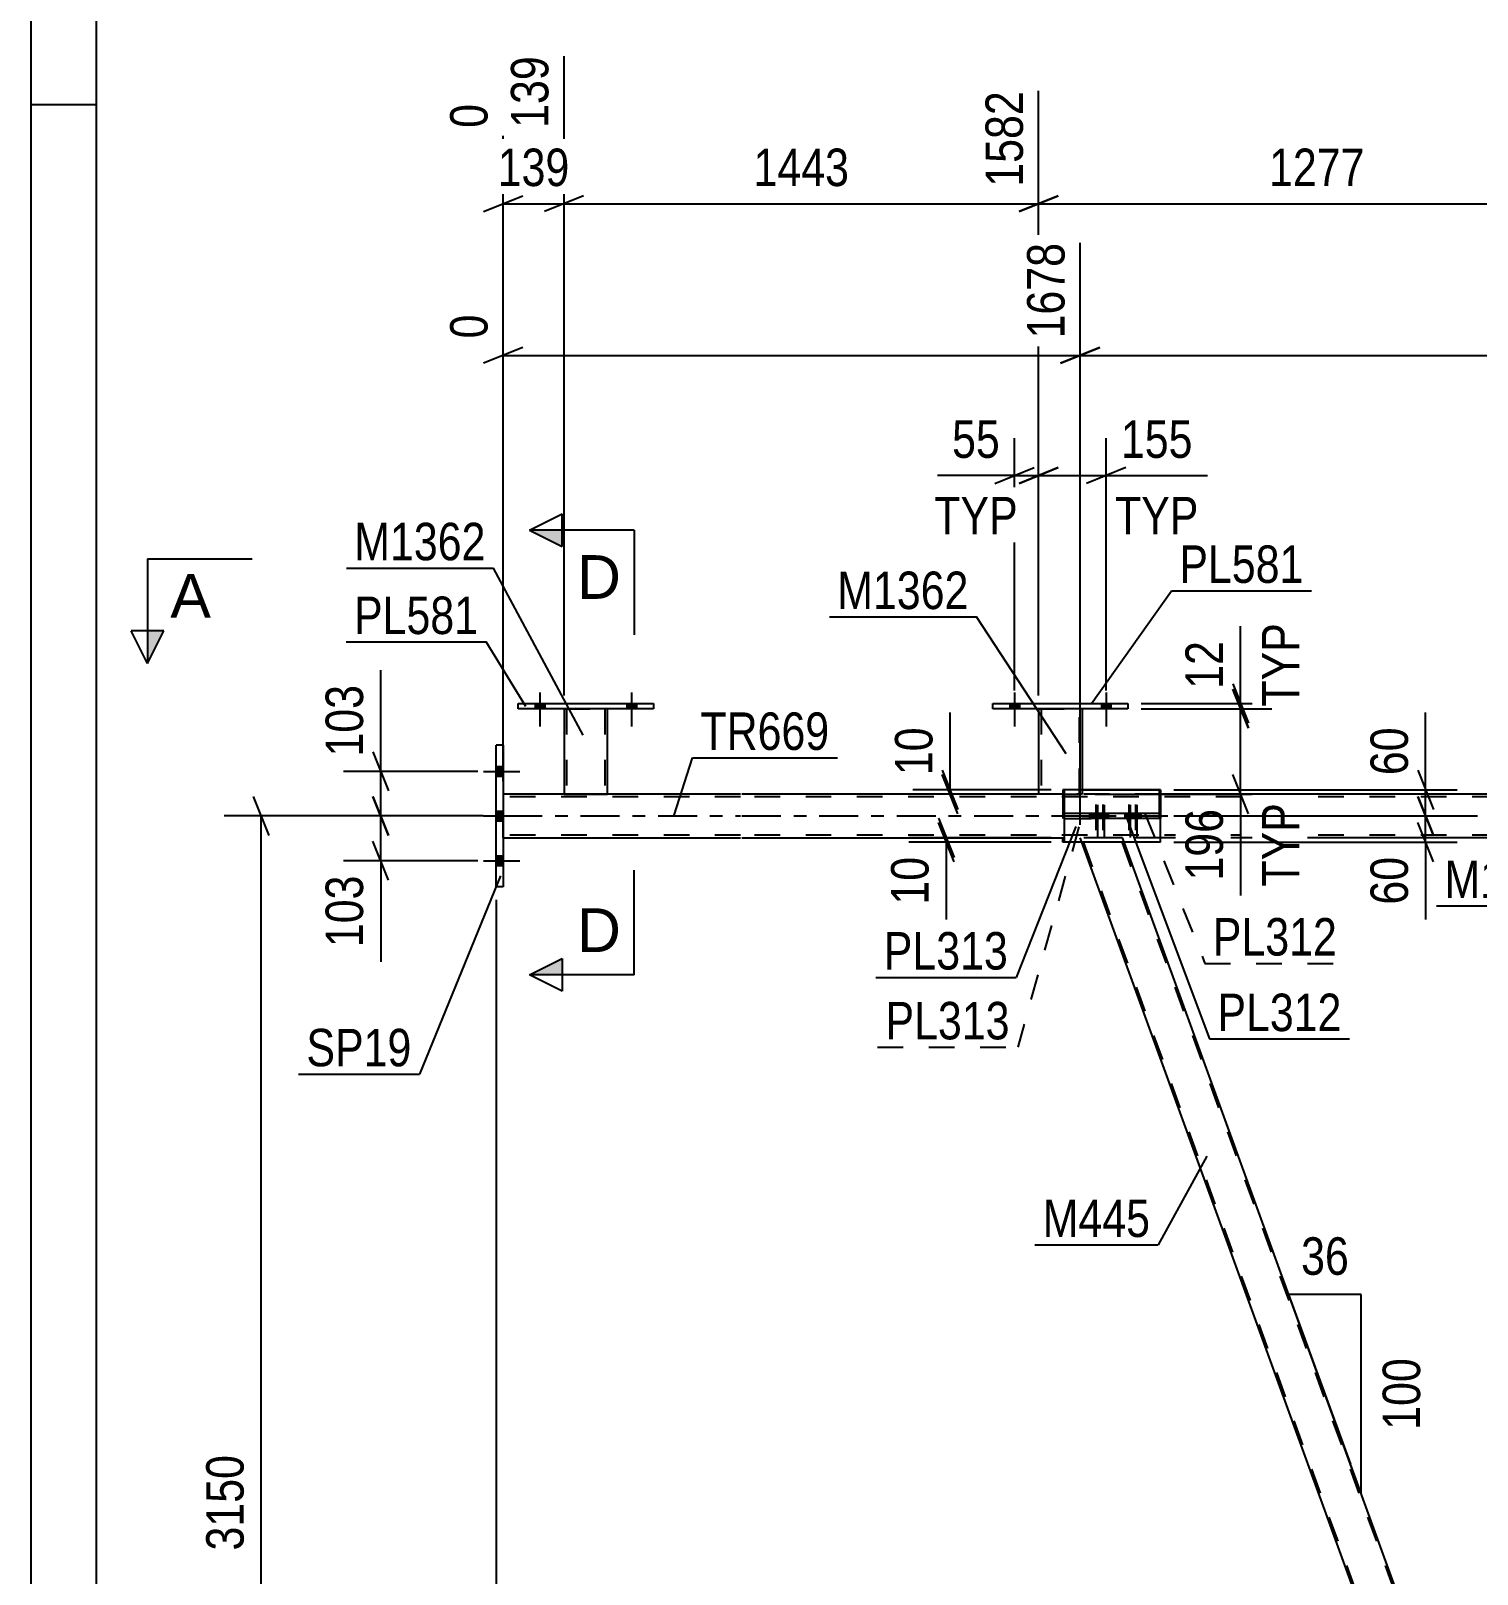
# Model space of a CAD drawing. Header units: millimetres. Extents: x 0 to 594, y 0 to 420.
# Drawn here: x 0 to 110.6, y 185.7 to 303.6 of the extents above; entities that cross this region are included whole.
import ezdxf

# ---------------------------------------------------------------- set-up
doc = ezdxf.new("R2010")
doc.units = ezdxf.units.MM
doc.linetypes.add('DXK_LINE_DOT2', pattern=[3.9198, 1.9599, -1.9599])
doc.linetypes.add('DXK_LINE_DOT3', pattern=[5.9187, 2.979, -0.9799, 0.9799, -0.9799])
doc.styles.add('Arial', font='arial.ttf', dxfattribs={"height": 0.2})
doc.styles.add('Arial Narrow', font='ARIALN.TTF', dxfattribs={"height": 0.2})

# ---------------------------------------------------------------- blocks, each defined once
blk = doc.blocks.new('Unknown-570345951-1135')
at = {"color": 5, "linetype": 'Continuous'}
for p, q in [((0, 420), (0, 0)), ((5, 415), (5, 5)), ((5, 298), (0, 298))]:
    blk.add_line(p, q, dxfattribs=at)
blk = doc.blocks.new('Part-570345951-4681 - 4608')
at = {"color": 7, "linetype": 'DXK_LINE_DOT2'}
for p, q in [((86.27, 243.82), (78.9, 243.82)), ((78.9, 243.82), (78.9, 243.42)), ((86.27, 243.42), (78.9, 243.42)), ((80.95, 243.82), (80.95, 243.42)), ((86.27, 243.82), (86.27, 243.42))]:
    blk.add_line(p, q, dxfattribs=at)
blk = doc.blocks.new('Bolt-570345951-4610 - 4608')
at = {"linetype": 'Continuous'}
for points in [[(38.57, 251.82), (39.3, 251.82), (39.3, 252.22), (38.57, 252.22)], [(45.57, 251.82), (46.3, 251.82), (46.3, 252.22), (45.57, 252.22)]]:
    blk.add_hatch(color=1, dxfattribs=at).paths.add_polyline_path(points)
at = {"color": 1, "linetype": 'Continuous'}
for p, q in [((38.93, 253.05), (38.93, 250.45)), ((45.93, 253.05), (45.93, 250.45)), ((38.57, 252.22), (38.57, 251.82)), ((39.3, 252.22), (39.3, 251.82)), ((45.57, 252.22), (45.57, 251.82)), ((46.3, 252.22), (46.3, 251.82))]:
    blk.add_line(p, q, dxfattribs=at)
blk = doc.blocks.new('Bolt-570345951-4611 - 4608')
at = {"linetype": 'Continuous'}
for points in [[(38.57, 251.82), (39.3, 251.82), (39.3, 252.22), (38.57, 252.22)], [(45.57, 251.82), (46.3, 251.82), (46.3, 252.22), (45.57, 252.22)]]:
    blk.add_hatch(color=1, dxfattribs=at).paths.add_polyline_path(points)
at = {"color": 1, "linetype": 'Continuous'}
for p, q in [((38.93, 253.05), (38.93, 250.45)), ((45.93, 253.05), (45.93, 250.45)), ((38.57, 252.22), (38.57, 251.82)), ((39.3, 252.22), (39.3, 251.82)), ((45.57, 252.22), (45.57, 251.82)), ((46.3, 252.22), (46.3, 251.82))]:
    blk.add_line(p, q, dxfattribs=at)
blk = doc.blocks.new('Part-570345951-4616 - 4608')
at = {"color": 2, "linetype": 'Continuous'}
for p, q in [((37.27, 252.22), (47.6, 252.22)), ((37.27, 251.82), (37.27, 252.22)), ((47.6, 251.82), (37.27, 251.82)), ((47.6, 252.22), (47.6, 251.82))]:
    blk.add_line(p, q, dxfattribs=at)
blk = doc.blocks.new('Part-570345951-4621 - 4608')
at = {"color": 2, "linetype": 'Continuous'}
for p, q in [((40.77, 251.82), (40.77, 245.29)), ((44.1, 245.29), (44.1, 251.82)), ((40.77, 245.29), (44.1, 245.29))]:
    blk.add_line(p, q, dxfattribs=at)
at = {"color": 7, "linetype": 'DXK_LINE_DOT2'}
for p, q in [((40.77, 251.82), (44.1, 251.82)), ((40.77, 251.82), (40.77, 251.82)), ((40.77, 251.82), (40.77, 251.82)), ((40.97, 251.82), (40.97, 245.29)), ((43.9, 251.82), (43.9, 245.29)), ((44.1, 251.82), (44.1, 251.82)), ((44.1, 251.82), (44.1, 251.82)), ((43.85, 245.29), (43.88, 245.29)), ((43.85, 245.29), (43.88, 245.29)), ((43.88, 245.29), (43.9, 245.29)), ((43.88, 245.29), (43.9, 245.29))]:
    blk.add_line(p, q, dxfattribs=at)
blk = doc.blocks.new('Part-570345951-4632 - 4608')
at = {"color": 7, "linetype": 'DXK_LINE_DOT2'}
for p, q in [((83.48, 241.95), (80.24, 241.95)), ((80.36, 241.62), (80.24, 241.95)), ((117.38, 140.28), (80.38, 241.95)), ((120.34, 140.28), (83.34, 241.95)), ((83.6, 241.62), (83.48, 241.95)), ((120.49, 140.28), (119.28, 143.6)), ((120.31, 140.28), (120.33, 140.28)), ((120.33, 140.28), (120.31, 140.28)), ((120.34, 140.28), (120.33, 140.28)), ((120.33, 140.28), (120.34, 140.28))]:
    blk.add_line(p, q, dxfattribs=at)
at = {"color": 2, "linetype": 'Continuous'}
for p, q in [((117.24, 140.28), (80.36, 241.62)), ((119.28, 143.6), (83.6, 241.62)), ((120.49, 140.28), (117.24, 140.28))]:
    blk.add_line(p, q, dxfattribs=at)
blk = doc.blocks.new('Part-570345951-4637 - 4608')
at = {"color": 2, "linetype": 'Continuous'}
for p, q in [((54.27, 245.28), (36.12, 245.28)), ((79.02, 245.28), (54.37, 245.28)), ((145.48, 245.28), (86.39, 245.28)), ((36.12, 241.95), (54.27, 241.95)), ((54.37, 241.95), (79.02, 241.95)), ((145.48, 241.95), (86.39, 241.95))]:
    blk.add_line(p, q, dxfattribs=at)
at = {"color": 7, "linetype": 'DXK_LINE_DOT2'}
for p, q in [((36.12, 241.95), (36.12, 245.28)), ((54.27, 245.08), (36.12, 245.08)), ((194.48, 245.08), (54.37, 245.08)), ((86.39, 245.28), (79.02, 245.28)), ((54.27, 242.15), (36.12, 242.15)), ((194.48, 242.15), (54.37, 242.15)), ((86.39, 241.95), (79.02, 241.95))]:
    blk.add_line(p, q, dxfattribs=at)
at = {"color": 7, "linetype": 'DXK_LINE_DOT3'}
for p, q in [((36.12, 243.62), (54.27, 243.62)), ((54.37, 243.62), (194.48, 243.62))]:
    blk.add_line(p, q, dxfattribs=at)
blk = doc.blocks.new('Part-570345951-4642 - 4608')
at = {"color": 2, "linetype": 'Continuous'}
for p, q in [((81.07, 243.82), (79.02, 243.82)), ((79.02, 243.82), (79.02, 243.42)), ((79.02, 243.42), (81.07, 243.42)), ((81.07, 243.42), (81.07, 243.82)), ((86.39, 243.82), (81.07, 243.82)), ((86.39, 243.42), (81.07, 243.42)), ((86.39, 243.42), (86.39, 243.82))]:
    blk.add_line(p, q, dxfattribs=at)
blk = doc.blocks.new('Part-570345951-4655 - 4608')
at = {"color": 2, "linetype": 'Continuous'}
for p, q in [((86.39, 245.62), (79.02, 245.62)), ((79.02, 245.62), (79.02, 241.62)), ((86.39, 245.62), (86.39, 243.82)), ((86.39, 241.62), (86.39, 243.42)), ((86.39, 241.62), (79.02, 241.62))]:
    blk.add_line(p, q, dxfattribs=at)
at = {"color": 7, "linetype": 'DXK_LINE_DOT2'}
blk.add_line((86.39, 243.82), (86.39, 243.42), dxfattribs=at)
blk = doc.blocks.new('Bolt-570345951-4663 - 4608')
at = {"linetype": 'Continuous'}
for points in [[(36.12, 246.67), (36.12, 247.4), (35.59, 247.4), (35.59, 246.67)], [(36.12, 246.67), (36.12, 247.4), (35.59, 247.4), (35.59, 246.67)], [(36.12, 246.67), (36.12, 247.4), (35.59, 247.4), (35.59, 246.67)], [(36.12, 243.25), (36.12, 243.98), (35.59, 243.98), (35.59, 243.25)], [(36.12, 243.25), (36.12, 243.98), (35.59, 243.98), (35.59, 243.25)], [(36.12, 239.83), (36.12, 240.57), (35.59, 240.57), (35.59, 239.83)], [(36.12, 239.83), (36.12, 240.57), (35.59, 240.57), (35.59, 239.83)], [(36.12, 239.83), (36.12, 240.57), (35.59, 240.57), (35.59, 239.83)]]:
    blk.add_hatch(color=1, dxfattribs=at).paths.add_polyline_path(points)
at = {"color": 1, "linetype": 'Continuous'}
for p, q in [((34.62, 247.03), (37.39, 247.03)), ((34.62, 247.03), (37.39, 247.03)), ((34.62, 247.03), (37.39, 247.03)), ((35.59, 247.4), (36.12, 247.4)), ((35.59, 247.4), (36.12, 247.4)), ((35.59, 247.4), (36.12, 247.4)), ((35.59, 246.67), (36.12, 246.67)), ((35.59, 246.67), (36.12, 246.67)), ((35.59, 246.67), (36.12, 246.67)), ((34.62, 243.62), (37.39, 243.62)), ((34.62, 243.62), (37.39, 243.62)), ((35.59, 243.98), (36.12, 243.98)), ((35.59, 243.98), (36.12, 243.98)), ((35.59, 243.25), (36.12, 243.25)), ((35.59, 243.25), (36.12, 243.25)), ((34.62, 240.2), (37.39, 240.2)), ((34.62, 240.2), (37.39, 240.2)), ((34.62, 240.2), (37.39, 240.2)), ((35.59, 240.57), (36.12, 240.57)), ((35.59, 240.57), (36.12, 240.57)), ((35.59, 240.57), (36.12, 240.57)), ((35.59, 239.83), (36.12, 239.83)), ((35.59, 239.83), (36.12, 239.83)), ((35.59, 239.83), (36.12, 239.83))]:
    blk.add_line(p, q, dxfattribs=at)
blk = doc.blocks.new('Bolt-570345951-4688 - 4608')
at = {"linetype": 'Continuous'}
for points in [[(81.86, 243.82), (81.26, 243.82), (81.26, 243.42), (81.86, 243.42)], [(82.38, 243.82), (81.78, 243.82), (81.78, 243.42), (82.38, 243.42)], [(84.37, 243.82), (83.77, 243.82), (83.77, 243.42), (84.37, 243.42)], [(84.88, 243.82), (84.28, 243.82), (84.28, 243.42), (84.88, 243.42)]]:
    blk.add_hatch(color=1, dxfattribs=at).paths.add_polyline_path(points)
at = {"color": 1, "linetype": 'Continuous'}
for p, q in [((81.56, 244.48), (81.56, 241.98)), ((82.08, 244.48), (82.08, 241.98)), ((84.07, 244.48), (84.07, 241.98)), ((84.58, 244.48), (84.58, 241.98)), ((81.26, 243.82), (81.26, 243.42)), ((81.78, 243.82), (81.78, 243.42)), ((81.86, 243.82), (81.86, 243.42)), ((82.38, 243.82), (82.38, 243.42)), ((83.77, 243.82), (83.77, 243.42)), ((84.28, 243.82), (84.28, 243.42)), ((84.37, 243.82), (84.37, 243.42)), ((84.88, 243.82), (84.88, 243.42))]:
    blk.add_line(p, q, dxfattribs=at)
blk = doc.blocks.new('Part-570345951-4717 - 4608')
at = {"color": 2, "linetype": 'Continuous'}
for p, q in [((36.12, 249.03), (35.59, 249.03)), ((35.59, 238.2), (35.59, 249.03)), ((36.12, 249.03), (36.12, 238.2)), ((36.12, 238.2), (35.59, 238.2))]:
    blk.add_line(p, q, dxfattribs=at)
blk = doc.blocks.new('Part-570345951-4760 - 4608')
at = {"color": 2, "linetype": 'Continuous'}
for p, q in [((73.56, 252.22), (83.89, 252.22)), ((73.56, 251.82), (73.56, 252.22)), ((83.89, 251.82), (73.56, 251.82)), ((83.89, 252.22), (83.89, 251.82))]:
    blk.add_line(p, q, dxfattribs=at)
blk = doc.blocks.new('Part-570345951-4765 - 4608')
at = {"color": 7, "linetype": 'DXK_LINE_DOT2'}
for p, q in [((78.9, 245.62), (78.9, 241.95)), ((80.39, 245.62), (78.9, 245.62)), ((86.27, 245.62), (86.27, 241.62)), ((86.27, 241.62), (79.02, 241.62))]:
    blk.add_line(p, q, dxfattribs=at)
at = {"color": 2, "linetype": 'Continuous'}
for p, q in [((80.39, 245.62), (86.27, 245.62)), ((86.27, 245.62), (86.27, 245.62)), ((78.9, 245.29), (78.9, 245.28)), ((78.9, 241.62), (78.9, 241.95)), ((79.02, 241.62), (78.9, 241.62))]:
    blk.add_line(p, q, dxfattribs=at)
blk = doc.blocks.new('Part-570345951-4770 - 4608')
at = {"color": 2, "linetype": 'Continuous'}
for p, q in [((77.06, 251.82), (77.06, 245.29)), ((80.39, 251.82), (80.39, 245.62)), ((79.02, 245.29), (77.06, 245.29))]:
    blk.add_line(p, q, dxfattribs=at)
at = {"color": 7, "linetype": 'DXK_LINE_DOT2'}
for p, q in [((77.06, 251.82), (80.39, 251.82)), ((77.06, 251.82), (77.06, 251.82)), ((77.06, 251.82), (77.06, 251.82)), ((77.26, 251.82), (77.26, 245.29)), ((80.19, 245.29), (80.19, 251.82)), ((80.39, 251.82), (80.39, 251.82)), ((80.39, 251.82), (80.39, 251.82)), ((80.39, 245.62), (80.39, 245.29)), ((79.02, 245.29), (80.19, 245.29)), ((80.39, 245.29), (79.99, 245.29)), ((80.18, 245.29), (80.19, 245.29))]:
    blk.add_line(p, q, dxfattribs=at)
blk = doc.blocks.new('Bolt-570345951-4803 - 4608')
at = {"linetype": 'Continuous'}
for points in [[(74.86, 251.82), (75.59, 251.82), (75.59, 252.22), (74.86, 252.22)], [(81.86, 251.82), (82.59, 251.82), (82.59, 252.22), (81.86, 252.22)]]:
    blk.add_hatch(color=1, dxfattribs=at).paths.add_polyline_path(points)
at = {"color": 1, "linetype": 'Continuous'}
for p, q in [((75.22, 253.05), (75.22, 250.45)), ((82.22, 253.05), (82.22, 250.45)), ((74.86, 252.22), (74.86, 251.82)), ((75.59, 252.22), (75.59, 251.82)), ((81.86, 252.22), (81.86, 251.82)), ((82.59, 252.22), (82.59, 251.82))]:
    blk.add_line(p, q, dxfattribs=at)
blk = doc.blocks.new('Bolt-570345951-4819 - 4608')
at = {"linetype": 'Continuous'}
for points in [[(74.86, 251.82), (75.59, 251.82), (75.59, 252.22), (74.86, 252.22)], [(81.86, 251.82), (82.59, 251.82), (82.59, 252.22), (81.86, 252.22)]]:
    blk.add_hatch(color=1, dxfattribs=at).paths.add_polyline_path(points)
at = {"color": 1, "linetype": 'Continuous'}
for p, q in [((75.22, 253.05), (75.22, 250.45)), ((82.22, 253.05), (82.22, 250.45)), ((74.86, 252.22), (74.86, 251.82)), ((75.59, 252.22), (75.59, 251.82)), ((81.86, 252.22), (81.86, 251.82)), ((82.59, 252.22), (82.59, 251.82))]:
    blk.add_line(p, q, dxfattribs=at)
blk = doc.blocks.new('Bolt-570345951-4821 - 4608')
at = {"color": 1, "linetype": 'DXK_LINE_DOT2'}
for p, q in [((81.44, 244.49), (81.44, 241.99)), ((81.96, 244.49), (81.96, 241.99)), ((83.95, 244.49), (83.95, 241.99)), ((84.46, 244.49), (84.46, 241.99)), ((81.14, 243.82), (81.14, 243.42)), ((81.66, 243.82), (81.66, 243.42)), ((81.74, 243.82), (81.74, 243.42)), ((82.26, 243.82), (82.26, 243.42)), ((83.65, 243.82), (83.65, 243.42)), ((84.16, 243.82), (84.16, 243.42)), ((84.25, 243.82), (84.25, 243.42)), ((84.76, 243.82), (84.76, 243.42))]:
    blk.add_line(p, q, dxfattribs=at)
blk = doc.blocks.new('StraightDimension-570345951-5087 - 4608')
at = {"color": 7, "linetype": 'Continuous'}
for p, q in [((40.77, 252.82), (40.77, 301.72)), ((77.06, 252.82), (77.06, 299.05)), ((42.27, 291.03), (39.27, 289.83)), ((40.77, 290.43), (77.06, 290.43)), ((75.56, 289.83), (78.56, 291.03))]:
    blk.add_line(p, q, dxfattribs=at)
at = {"color": 0}
blk.add_wipeout([(63.17, 291.18), (63.17, 295.38), (54.66, 295.38), (54.66, 291.18)], dxfattribs=at)
at = {"color": 3, "style": 'Arial Narrow'}
blk.add_text('1443', height=2.863, dxfattribs=at).set_placement((55.26, 291.78))
at = {"color": 0, "linetype": 'Continuous'}
blk.add_wipeout([(76.46, 299.65), (72.26, 299.65), (72.26, 291.13), (76.46, 291.13)], dxfattribs=at)
at = {"color": 3, "linetype": 'Continuous', "style": 'Arial Narrow'}
blk.add_text('1582', height=2.863, rotation=90.0002, dxfattribs=at).set_placement((75.86, 291.73))
blk = doc.blocks.new('StraightDimension-570345951-4842 - 4608')
at = {"color": 7, "linetype": 'Continuous'}
for p, q in [((26.15, 245.12), (27.35, 242.12)), ((34.17, 243.62), (23.9, 243.62)), ((26.75, 240.2), (26.75, 243.62)), ((27.35, 238.7), (26.15, 241.7)), ((34.17, 240.2), (23.9, 240.2)), ((26.75, 240.2), (26.75, 232.47)), ((26.75, 240.2), (26.75, 232.47))]:
    blk.add_line(p, q, dxfattribs=at)
at = {"color": 0}
blk.add_wipeout([(26, 239.68), (21.8, 239.68), (21.8, 232.99), (26, 232.99)], dxfattribs=at)
at = {"color": 3, "style": 'Arial Narrow'}
blk.add_text('103', height=2.863, rotation=90.0002, dxfattribs=at).set_placement((25.4, 233.59))
blk = doc.blocks.new('StraightDimension-570345951-4852 - 4608')
at = {"color": 7, "linetype": 'Continuous'}
for p, q in [((26.75, 247.03), (26.75, 254.77)), ((26.75, 247.03), (26.75, 254.77)), ((26.15, 248.53), (27.35, 245.53)), ((34.17, 247.03), (23.9, 247.03)), ((26.75, 243.62), (26.75, 247.03)), ((27.35, 242.12), (26.15, 245.12)), ((34.17, 243.62), (23.9, 243.62))]:
    blk.add_line(p, q, dxfattribs=at)
at = {"color": 0}
blk.add_wipeout([(26, 254.24), (21.8, 254.24), (21.8, 247.56), (26, 247.56)], dxfattribs=at)
at = {"color": 3, "style": 'Arial Narrow'}
blk.add_text('103', height=2.863, rotation=90.0002, dxfattribs=at).set_placement((25.4, 248.16))
blk = doc.blocks.new('StraightDimension-570345951-4963 - 4608')
at = {"color": 7, "linetype": 'Continuous'}
for p, q in [((18.22, 242.12), (17.02, 245.12)), ((34.59, 243.62), (14.77, 243.62)), ((17.62, 138.62), (17.62, 243.62)), ((17.02, 140.12), (18.22, 137.12)), ((61, 138.62), (14.77, 138.62))]:
    blk.add_line(p, q, dxfattribs=at)
at = {"color": 0}
blk.add_wipeout([(16.87, 195.37), (12.67, 195.37), (12.67, 186.86), (16.87, 186.86)], dxfattribs=at)
at = {"color": 3, "style": 'Arial Narrow'}
blk.add_text('3150', height=2.863, rotation=90.0002, dxfattribs=at).set_placement((16.27, 187.46))
blk = doc.blocks.new('StraightDimension-570345951-5077 - 4608')
at = {"color": 7, "linetype": 'Continuous'}
for p, q in [((77.06, 252.82), (77.06, 299.05)), ((119.62, 252.82), (119.62, 299.05)), ((78.56, 291.03), (75.56, 289.83)), ((77.06, 290.43), (119.62, 290.43)), ((118.12, 289.83), (121.12, 291.03))]:
    blk.add_line(p, q, dxfattribs=at)
at = {"color": 0}
blk.add_wipeout([(102.6, 291.18), (102.6, 295.38), (94.08, 295.38), (94.08, 291.18)], dxfattribs=at)
at = {"color": 3, "style": 'Arial Narrow'}
blk.add_text('1277', height=2.863, dxfattribs=at).set_placement((94.68, 291.78))
at = {"color": 0, "linetype": 'Continuous'}
blk.add_wipeout([(119.02, 299.65), (114.82, 299.65), (114.82, 291.13), (119.02, 291.13)], dxfattribs=at)
at = {"color": 3, "linetype": 'Continuous', "style": 'Arial Narrow'}
blk.add_text('2859', height=2.863, rotation=90.0002, dxfattribs=at).set_placement((118.42, 291.73))
blk = doc.blocks.new('StraightDimension-570345951-5097 - 4608')
at = {"color": 7, "linetype": 'Continuous'}
for p, q in [((40.77, 252.82), (40.77, 301.72)), ((36.12, 246.28), (36.12, 298.06)), ((34.62, 289.83), (37.62, 291.03)), ((36.12, 290.43), (40.77, 290.43)), ((42.27, 291.03), (39.27, 289.83))]:
    blk.add_line(p, q, dxfattribs=at)
at = {"color": 0}
blk.add_wipeout([(41.79, 291.18), (41.79, 295.38), (35.1, 295.38), (35.1, 291.18)], dxfattribs=at)
at = {"color": 3, "style": 'Arial Narrow'}
blk.add_text('139', height=2.863, dxfattribs=at).set_placement((35.7, 291.78))
at = {"color": 0, "linetype": 'Continuous'}
blk.add_wipeout([(40.17, 302.32), (35.97, 302.32), (35.97, 295.63), (40.17, 295.63)], dxfattribs=at)
at = {"color": 3, "linetype": 'Continuous', "style": 'Arial Narrow'}
blk.add_text('139', height=2.863, rotation=90.0002, dxfattribs=at).set_placement((39.57, 296.23))
at = {"color": 0, "linetype": 'Continuous'}
blk.add_wipeout([(35.52, 298.66), (31.32, 298.66), (31.32, 295.63), (35.52, 295.63)], dxfattribs=at)
at = {"color": 3, "linetype": 'Continuous', "style": 'Arial Narrow'}
blk.add_text('0', height=2.86, rotation=90.0002, dxfattribs=at).set_placement((34.92, 296.23))
blk = doc.blocks.new('StraightDimension-570345951-5225 - 4608')
at = {"color": 7, "linetype": 'Continuous'}
for p, q in [((92.5, 252.22), (92.5, 258.12)), ((92.5, 252.22), (92.5, 258.12)), ((91.9, 253.72), (93.1, 250.72)), ((93.1, 250.32), (91.9, 253.32)), ((84.89, 252.22), (94.9, 252.22)), ((84.89, 251.82), (94.9, 251.82)), ((92.5, 251.82), (92.5, 252.22))]:
    blk.add_line(p, q, dxfattribs=at)
at = {"color": 0, "linetype": 'Continuous'}
blk.add_wipeout([(97.6, 258.97), (93.4, 258.97), (93.4, 251.38), (97.6, 251.38)], dxfattribs=at)
at = {"color": 0}
blk.add_wipeout([(91.75, 257.6), (87.55, 257.6), (87.55, 252.74), (91.75, 252.74)], dxfattribs=at)
at = {"color": 3, "linetype": 'Continuous', "style": 'Arial Narrow'}
blk.add_text('TYP', height=2.863, rotation=90.0002, dxfattribs=at).set_placement((97, 251.98))
at = {"color": 3, "style": 'Arial Narrow'}
blk.add_text('12', height=2.863, rotation=90.0002, dxfattribs=at).set_placement((91.15, 253.34))
blk = doc.blocks.new('StraightDimension-570345951-5108 - 4608')
at = {"color": 7, "linetype": 'Continuous'}
for p, q in [((77.06, 252.82), (77.06, 272.5)), ((82.22, 253.22), (82.22, 272.5)), ((75.56, 269.05), (78.56, 270.25)), ((83.72, 270.25), (80.72, 269.05)), ((77.06, 269.65), (82.22, 269.65)), ((82.22, 269.65), (89.96, 269.65)), ((82.22, 269.65), (89.96, 269.65))]:
    blk.add_line(p, q, dxfattribs=at)
at = {"color": 0}
blk.add_wipeout([(89.43, 270.4), (89.43, 274.6), (82.75, 274.6), (82.75, 270.4)], dxfattribs=at)
at = {"color": 0, "linetype": 'Continuous'}
blk.add_wipeout([(89.89, 264.55), (89.89, 268.75), (82.3, 268.75), (82.3, 264.55)], dxfattribs=at)
at = {"color": 3, "style": 'Arial Narrow'}
blk.add_text('155', height=2.863, dxfattribs=at).set_placement((83.35, 271))
at = {"color": 3, "linetype": 'Continuous', "style": 'Arial Narrow'}
blk.add_text('TYP', height=2.863, dxfattribs=at).set_placement((82.9, 265.15))
blk = doc.blocks.new('StraightDimension-570345951-5124 - 4608')
at = {"color": 7, "linetype": 'Continuous'}
for p, q in [((75.22, 253.22), (75.22, 272.5)), ((77.06, 252.82), (77.06, 272.5)), ((73.72, 269.05), (76.72, 270.25)), ((78.56, 270.25), (75.56, 269.05)), ((75.22, 269.65), (69.32, 269.65)), ((75.22, 269.65), (69.32, 269.65)), ((75.22, 269.65), (77.06, 269.65))]:
    blk.add_line(p, q, dxfattribs=at)
at = {"color": 0}
blk.add_wipeout([(74.7, 270.4), (74.7, 274.6), (69.84, 274.6), (69.84, 270.4)], dxfattribs=at)
at = {"color": 0, "linetype": 'Continuous'}
blk.add_wipeout([(76.07, 264.55), (76.07, 268.75), (68.48, 268.75), (68.48, 264.55)], dxfattribs=at)
at = {"color": 3, "style": 'Arial Narrow'}
blk.add_text('55', height=2.863, dxfattribs=at).set_placement((70.44, 271))
at = {"color": 3, "linetype": 'Continuous', "style": 'Arial Narrow'}
blk.add_text('TYP', height=2.863, dxfattribs=at).set_placement((69.08, 265.15))
blk = doc.blocks.new('StraightDimension-570345951-5172 - 4608')
at = {"color": 7, "linetype": 'Continuous'}
for p, q in [((80.24, 242.95), (80.24, 287.44)), ((149.93, 242.95), (149.93, 287.44)), ((81.74, 279.43), (78.74, 278.23)), ((80.24, 278.83), (149.93, 278.83)), ((148.43, 278.23), (151.43, 279.43))]:
    blk.add_line(p, q, dxfattribs=at)
at = {"color": 0, "linetype": 'Continuous'}
blk.add_wipeout([(149.33, 288.04), (145.13, 288.04), (145.13, 279.53), (149.33, 279.53)], dxfattribs=at)
at = {"color": 3, "linetype": 'Continuous', "style": 'Arial Narrow'}
blk.add_text('3769', height=2.863, rotation=90.0002, dxfattribs=at).set_placement((148.73, 280.13))
blk = doc.blocks.new('StraightDimension-570345951-5189 - 4608')
at = {"color": 7, "linetype": 'Continuous'}
for p, q in [((80.24, 242.95), (80.24, 287.44)), ((36.12, 246.28), (36.12, 281.96)), ((37.62, 279.43), (34.62, 278.23)), ((36.12, 278.83), (80.24, 278.83)), ((78.74, 278.23), (81.74, 279.43))]:
    blk.add_line(p, q, dxfattribs=at)
at = {"color": 0, "linetype": 'Continuous'}
for points in [[(79.64, 288.04), (75.44, 288.04), (75.44, 279.53), (79.64, 279.53)], [(35.52, 282.56), (31.32, 282.56), (31.32, 279.53), (35.52, 279.53)]]:
    blk.add_wipeout(points, dxfattribs=at)
at = {"color": 3, "linetype": 'Continuous', "style": 'Arial Narrow'}
for s, height, p in [('1678', 2.863, (79.04, 280.13)), ('0', 2.86, (34.92, 280.13))]:
    blk.add_text(s, height=height, rotation=90.0002, dxfattribs=at).set_placement(p)
blk = doc.blocks.new('StraightDimension-570345951-5200 - 4608')
at = {"color": 7, "linetype": 'Continuous'}
for p, q in [((70.29, 245.62), (70.29, 251.52)), ((70.29, 245.62), (70.29, 251.52)), ((69.69, 247.12), (70.89, 244.12)), ((70.89, 243.78), (69.69, 246.78)), ((78.02, 245.62), (67.44, 245.62)), ((70.29, 245.28), (70.29, 245.62)), ((78.02, 245.28), (67.44, 245.28))]:
    blk.add_line(p, q, dxfattribs=at)
at = {"color": 0}
blk.add_wipeout([(69.54, 251), (65.34, 251), (65.34, 246.14), (69.54, 246.14)], dxfattribs=at)
at = {"color": 3, "style": 'Arial Narrow'}
blk.add_text('10', height=2.863, rotation=90.0002, dxfattribs=at).set_placement((68.94, 246.74))
blk = doc.blocks.new('StraightDimension-570345951-5233 - 4608')
at = {"color": 7, "linetype": 'Continuous'}
for p, q in [((91.9, 253.32), (93.1, 250.32)), ((84.89, 251.82), (94.9, 251.82)), ((92.5, 245.29), (92.5, 251.82)), ((93.1, 243.79), (91.9, 246.79)), ((81.39, 245.29), (94.9, 245.29)), ((92.5, 245.29), (92.5, 237.55)), ((92.5, 245.29), (92.5, 237.55))]:
    blk.add_line(p, q, dxfattribs=at)
at = {"color": 0}
blk.add_wipeout([(91.75, 244.76), (87.55, 244.76), (87.55, 238.08), (91.75, 238.08)], dxfattribs=at)
at = {"color": 0, "linetype": 'Continuous'}
blk.add_wipeout([(97.6, 245.21), (93.4, 245.21), (93.4, 237.62), (97.6, 237.62)], dxfattribs=at)
at = {"color": 3, "linetype": 'Continuous', "style": 'Arial Narrow'}
blk.add_text('TYP', height=2.863, rotation=90.0002, dxfattribs=at).set_placement((97, 238.22))
at = {"color": 3, "style": 'Arial Narrow'}
blk.add_text('196', height=2.863, rotation=90.0002, dxfattribs=at).set_placement((91.15, 238.68))
blk = doc.blocks.new('StraightDimension-570345951-5244 - 4608')
at = {"color": 7, "linetype": 'Continuous'}
for p, q in [((69.39, 243.45), (70.59, 240.45)), ((70.59, 240.12), (69.39, 243.12)), ((78.02, 241.95), (67.14, 241.95)), ((69.99, 241.62), (69.99, 241.95)), ((78.02, 241.62), (67.14, 241.62)), ((69.99, 241.62), (69.99, 235.71)), ((69.99, 241.62), (69.99, 235.71))]:
    blk.add_line(p, q, dxfattribs=at)
at = {"color": 0}
blk.add_wipeout([(69.24, 241.09), (65.04, 241.09), (65.04, 236.24), (69.24, 236.24)], dxfattribs=at)
at = {"color": 3, "style": 'Arial Narrow'}
blk.add_text('10', height=2.863, rotation=90.0002, dxfattribs=at).set_placement((68.64, 236.84))
blk = doc.blocks.new('StraightDimension-570345951-5267 - 4608')
at = {"color": 7, "linetype": 'Continuous'}
blk.add_line((35.59, 237.2), (35.59, 99.41), dxfattribs=at)
blk = doc.blocks.new('AngleDimension-570345951-11477 - 4608')
at = {"color": 7, "linetype": 'Continuous'}
for p, q in [((100.92, 194.05), (96.19, 207.04)), ((101.73, 207.04), (96.19, 207.04)), ((101.73, 191.82), (96.19, 207.04)), ((101.73, 191.82), (101.73, 207.04))]:
    blk.add_line(p, q, dxfattribs=at)
at = {"color": 0}
for points in [[(101.39, 207.94), (101.39, 212.14), (96.53, 212.14), (96.53, 207.94)], [(106.83, 202.77), (102.63, 202.77), (102.63, 196.09), (106.83, 196.09)]]:
    blk.add_wipeout(points, dxfattribs=at)
at = {"color": 3, "style": 'Arial Narrow'}
blk.add_text('36', height=2.863, dxfattribs=at).set_placement((97.13, 208.54))
blk.add_text('100', height=2.863, rotation=90.0002, dxfattribs=at).set_placement((106.23, 196.69))
blk = doc.blocks.new('StraightDimension-570345951-11720 - 4608')
at = {"color": 7, "linetype": 'Continuous'}
for p, q in [((106.65, 245.62), (106.65, 251.52)), ((106.65, 245.62), (106.65, 251.52)), ((106.05, 247.12), (107.25, 244.12)), ((87.39, 245.62), (109.05, 245.62)), ((106.65, 243.62), (106.65, 245.62)), ((107.25, 242.12), (106.05, 245.12)), ((87.39, 243.62), (109.05, 243.62))]:
    blk.add_line(p, q, dxfattribs=at)
at = {"color": 0}
blk.add_wipeout([(105.9, 251), (101.7, 251), (101.7, 246.14), (105.9, 246.14)], dxfattribs=at)
at = {"color": 3, "style": 'Arial Narrow'}
blk.add_text('60', height=2.863, rotation=90.0002, dxfattribs=at).set_placement((105.3, 246.74))
blk = doc.blocks.new('StraightDimension-570345951-11721 - 4608')
at = {"color": 7, "linetype": 'Continuous'}
for p, q in [((106.05, 245.12), (107.25, 242.12)), ((87.39, 243.62), (109.05, 243.62)), ((107.25, 240.12), (106.05, 243.12)), ((106.65, 241.62), (106.65, 243.62)), ((87.39, 241.62), (109.05, 241.62)), ((106.65, 241.62), (106.65, 235.71)), ((106.65, 241.62), (106.65, 235.71))]:
    blk.add_line(p, q, dxfattribs=at)
at = {"color": 0}
blk.add_wipeout([(105.9, 241.09), (101.7, 241.09), (101.7, 236.24), (105.9, 236.24)], dxfattribs=at)
at = {"color": 3, "style": 'Arial Narrow'}
blk.add_text('60', height=2.863, rotation=90.0002, dxfattribs=at).set_placement((105.3, 236.84))
blk = doc.blocks.new('Mark-570345951-4617 - 4608')
at = {"color": 30, "linetype": 'Continuous'}
for p in [(24.13, 262.57), (42.22, 249.8)]:
    blk.add_line(p, (35.38, 262.57), dxfattribs=at)
at = {"color": 0}
blk.add_wipeout([(34.78, 263.17), (34.78, 266.17), (24.73, 266.17), (24.73, 263.17)], dxfattribs=at)
blk.add_wipeout([(34.78, 263.17), (34.78, 266.17), (24.73, 266.17), (24.73, 263.17)], dxfattribs=at)
at = {"color": 3, "style": 'Arial Narrow'}
blk.add_text('M1362', height=2.863, dxfattribs=at).set_placement((24.73, 263.17))
blk = doc.blocks.new('Mark-570345951-4612 - 4608')
at = {"color": 30, "linetype": 'Continuous'}
for p in [(24.11, 256.93), (37.86, 251.99)]:
    blk.add_line(p, (34.82, 256.93), dxfattribs=at)
at = {"color": 0}
blk.add_wipeout([(34.22, 257.53), (34.22, 260.53), (24.71, 260.53), (24.71, 257.53)], dxfattribs=at)
blk.add_wipeout([(34.22, 257.53), (34.22, 260.53), (24.71, 260.53), (24.71, 257.53)], dxfattribs=at)
at = {"color": 3, "style": 'Arial Narrow'}
blk.add_text('PL581', height=2.863, dxfattribs=at).set_placement((24.71, 257.53))
blk = doc.blocks.new('Mark-570345951-4628 - 4608')
at = {"color": 30, "linetype": 'Continuous'}
for p in [(89.91, 217.62), (76.77, 210.83)]:
    blk.add_line(p, (86.2, 210.83), dxfattribs=at)
at = {"color": 0}
blk.add_wipeout([(85.6, 211.43), (85.6, 214.43), (77.37, 214.43), (77.37, 211.43)], dxfattribs=at)
blk.add_wipeout([(85.6, 211.43), (85.6, 214.43), (77.37, 214.43), (77.37, 211.43)], dxfattribs=at)
at = {"color": 3, "style": 'Arial Narrow'}
blk.add_text('M445', height=2.863, dxfattribs=at).set_placement((77.37, 211.43))
blk = doc.blocks.new('Mark-570345951-4633 - 4608')
at = {"color": 30, "linetype": 'Continuous'}
for p, q in [((49.2, 243.68), (50.6, 248.07)), ((50.6, 248.07), (61.67, 248.07))]:
    blk.add_line(p, q, dxfattribs=at)
at = {"color": 0}
blk.add_wipeout([(61.07, 248.67), (61.07, 251.67), (51.2, 251.67), (51.2, 248.67)], dxfattribs=at)
blk.add_wipeout([(61.07, 248.67), (61.07, 251.67), (51.2, 251.67), (51.2, 248.67)], dxfattribs=at)
at = {"color": 3, "style": 'Arial Narrow'}
blk.add_text('TR669', height=2.863, dxfattribs=at).set_placement((51.2, 248.67))
blk = doc.blocks.new('Mark-570345951-4638 - 4608')
at = {"color": 30, "linetype": 'Continuous'}
for p, q in [((83.8, 243.42), (90.13, 226.57)), ((90.13, 226.57), (100.84, 226.57))]:
    blk.add_line(p, q, dxfattribs=at)
at = {"color": 0}
blk.add_wipeout([(100.24, 227.17), (100.24, 230.17), (90.73, 230.17), (90.73, 227.17)], dxfattribs=at)
blk.add_wipeout([(100.24, 227.17), (100.24, 230.17), (90.73, 230.17), (90.73, 227.17)], dxfattribs=at)
at = {"color": 3, "style": 'Arial Narrow'}
blk.add_text('PL312', height=2.863, dxfattribs=at).set_placement((90.73, 227.17))
blk = doc.blocks.new('Mark-570345951-4651 - 4608')
at = {"color": 30, "linetype": 'Continuous'}
for p in [(79.9, 242.82), (64.62, 231.28)]:
    blk.add_line(p, (75.33, 231.28), dxfattribs=at)
at = {"color": 0}
blk.add_wipeout([(74.73, 231.88), (74.73, 234.88), (65.22, 234.88), (65.22, 231.88)], dxfattribs=at)
blk.add_wipeout([(74.73, 231.88), (74.73, 234.88), (65.22, 234.88), (65.22, 231.88)], dxfattribs=at)
at = {"color": 3, "style": 'Arial Narrow'}
blk.add_text('PL313', height=2.863, dxfattribs=at).set_placement((65.22, 231.88))
blk = doc.blocks.new('Mark-570345951-4677 - 4608')
at = {"color": 30, "linetype": 'DXK_LINE_DOT2'}
for p, q in [((85.18, 243.82), (89.78, 232.35)), ((89.78, 232.35), (100.48, 232.35))]:
    blk.add_line(p, q, dxfattribs=at)
at = {"color": 0}
blk.add_wipeout([(99.88, 232.95), (99.88, 235.95), (90.38, 235.95), (90.38, 232.95)], dxfattribs=at)
blk.add_wipeout([(99.88, 232.95), (99.88, 235.95), (90.38, 235.95), (90.38, 232.95)], dxfattribs=at)
at = {"color": 3, "style": 'Arial Narrow'}
blk.add_text('PL312', height=2.863, dxfattribs=at).set_placement((90.38, 232.95))
blk = doc.blocks.new('Mark-570345951-4713 - 4608')
at = {"color": 30, "linetype": 'Continuous'}
for p in [(35.92, 239.05), (20.47, 223.88)]:
    blk.add_line(p, (29.71, 223.88), dxfattribs=at)
at = {"color": 0}
blk.add_wipeout([(29.11, 224.48), (29.11, 227.48), (21.07, 227.48), (21.07, 224.48)], dxfattribs=at)
blk.add_wipeout([(29.11, 224.48), (29.11, 227.48), (21.07, 227.48), (21.07, 224.48)], dxfattribs=at)
at = {"color": 3, "style": 'Arial Narrow'}
blk.add_text('SP19', height=2.863, dxfattribs=at).set_placement((21.07, 224.48))
blk = doc.blocks.new('Mark-570345951-4756 - 4608')
at = {"color": 30, "linetype": 'Continuous'}
for p, q in [((81.11, 252.22), (87.22, 260.84)), ((87.22, 260.84), (97.93, 260.84))]:
    blk.add_line(p, q, dxfattribs=at)
at = {"color": 0}
blk.add_wipeout([(97.33, 261.44), (97.33, 264.44), (87.82, 264.44), (87.82, 261.44)], dxfattribs=at)
blk.add_wipeout([(97.33, 261.44), (97.33, 264.44), (87.82, 264.44), (87.82, 261.44)], dxfattribs=at)
at = {"color": 3, "style": 'Arial Narrow'}
blk.add_text('PL581', height=2.863, dxfattribs=at).set_placement((87.82, 261.44))
blk = doc.blocks.new('Mark-570345951-4761 - 4608')
at = {"color": 30, "linetype": 'DXK_LINE_DOT2'}
for p in [(80.14, 242.8), (64.75, 225.94)]:
    blk.add_line(p, (75.46, 225.94), dxfattribs=at)
at = {"color": 0}
blk.add_wipeout([(74.86, 226.54), (74.86, 229.54), (65.35, 229.54), (65.35, 226.54)], dxfattribs=at)
blk.add_wipeout([(74.86, 226.54), (74.86, 229.54), (65.35, 229.54), (65.35, 226.54)], dxfattribs=at)
at = {"color": 3, "style": 'Arial Narrow'}
blk.add_text('PL313', height=2.863, dxfattribs=at).set_placement((65.35, 226.54))
blk = doc.blocks.new('Mark-570345951-4766 - 4608')
at = {"color": 30, "linetype": 'Continuous'}
for p in [(61.06, 258.84), (79.17, 248.36)]:
    blk.add_line(p, (72.31, 258.84), dxfattribs=at)
at = {"color": 0}
blk.add_wipeout([(71.71, 259.44), (71.71, 262.44), (61.66, 262.44), (61.66, 259.44)], dxfattribs=at)
blk.add_wipeout([(71.71, 259.44), (71.71, 262.44), (61.66, 262.44), (61.66, 259.44)], dxfattribs=at)
at = {"color": 3, "style": 'Arial Narrow'}
blk.add_text('M1362', height=2.863, dxfattribs=at).set_placement((61.66, 259.44))
blk = doc.blocks.new('Mark-570345951-4804 - 4608')
at = {"color": 30, "linetype": 'Continuous'}
for p in [(122.69, 245.94), (107.49, 236.75)]:
    blk.add_line(p, (118.75, 236.75), dxfattribs=at)
at = {"color": 0}
blk.add_wipeout([(118.15, 237.35), (118.15, 240.35), (108.09, 240.35), (108.09, 237.35)], dxfattribs=at)
blk.add_wipeout([(118.15, 237.35), (118.15, 240.35), (108.09, 240.35), (108.09, 237.35)], dxfattribs=at)
at = {"color": 3, "style": 'Arial Narrow'}
blk.add_text('M1362', height=2.863, dxfattribs=at).set_placement((108.09, 237.35))
blk = doc.blocks.new('SectionMark-570345951-5304 - 4608')
at = {"linetype": 'Continuous'}
blk.add_hatch(color=6, dxfattribs=at).paths.add_polyline_path([(8.91, 257.77), (10.16, 257.77), (8.91, 255.27)])
at = {"color": 6, "linetype": 'Continuous'}
for p, q in [((8.91, 263.27), (16.91, 263.27)), ((8.91, 263.27), (8.91, 255.27)), ((8.91, 255.27), (7.66, 257.77)), ((10.16, 257.77), (7.66, 257.77)), ((8.91, 255.27), (10.16, 257.77))]:
    blk.add_line(p, q, dxfattribs=at)
at = {"color": 0, "linetype": 'Continuous'}
blk.add_wipeout([(13.78, 258.77), (13.78, 262.27), (10.66, 262.27), (10.66, 258.77)], dxfattribs=at)
at = {"color": 3, "linetype": 'Continuous', "style": 'Arial'}
blk.add_text('A', height=3.34, dxfattribs=at).set_placement((10.66, 258.77))
blk = doc.blocks.new('SectionMark-570345951-5310 - 4608')
at = {"linetype": 'Continuous'}
for points in [[(40.62, 265.47), (40.62, 264.22), (38.12, 265.47)], [(40.62, 232.72), (40.62, 231.47), (38.12, 231.47)]]:
    blk.add_hatch(color=6, dxfattribs=at).paths.add_polyline_path(points)
at = {"color": 6, "linetype": 'Continuous'}
for p, q in [((38.12, 265.47), (40.62, 266.72)), ((40.62, 264.22), (40.62, 266.72)), ((46.12, 265.47), (38.12, 265.47)), ((38.12, 265.47), (40.62, 264.22)), ((46.12, 265.47), (46.12, 257.47)), ((46.12, 231.47), (46.12, 239.47)), ((38.12, 231.47), (40.62, 232.72)), ((40.62, 232.72), (40.62, 230.22)), ((46.12, 231.47), (38.12, 231.47)), ((40.62, 230.22), (38.12, 231.47))]:
    blk.add_line(p, q, dxfattribs=at)
at = {"color": 0, "linetype": 'Continuous'}
for points in [[(45.12, 260.22), (45.12, 263.72), (41.75, 263.72), (41.75, 260.22)], [(45.12, 233.22), (45.12, 236.72), (41.75, 236.72), (41.75, 233.22)]]:
    blk.add_wipeout(points, dxfattribs=at)
at = {"color": 3, "linetype": 'Continuous', "style": 'Arial'}
for p in [(41.75, 260.22), (41.75, 233.22)]:
    blk.add_text('D', height=3.34, dxfattribs=at).set_placement(p)

msp = doc.modelspace()

# ---------------------------------------------------------------- block references
for name in ['Unknown-570345951-1135', 'Bolt-570345951-4610 - 4608', 'Bolt-570345951-4611 - 4608', 'Bolt-570345951-4803 - 4608', 'Bolt-570345951-4819 - 4608', 'Part-570345951-4616 - 4608', 'Part-570345951-4621 - 4608', 'Part-570345951-4760 - 4608', 'Part-570345951-4770 - 4608', 'Part-570345951-4717 - 4608', 'Bolt-570345951-4663 - 4608', 'Part-570345951-4637 - 4608', 'Part-570345951-4765 - 4608', 'Part-570345951-4655 - 4608', 'Bolt-570345951-4821 - 4608', 'Bolt-570345951-4688 - 4608', 'Part-570345951-4681 - 4608', 'Part-570345951-4642 - 4608', 'Part-570345951-4632 - 4608']:
    msp.add_blockref(name, (0, 0))

# ---------------------------------------------------------------- next in the draw order: block references
for name in ['StraightDimension-570345951-5087 - 4608', 'StraightDimension-570345951-4842 - 4608']:
    msp.add_blockref(name, (0, 0))

# ---------------------------------------------------------------- next in the draw order: block references
for name in ['StraightDimension-570345951-5077 - 4608', 'StraightDimension-570345951-4852 - 4608']:
    msp.add_blockref(name, (0, 0))

# ---------------------------------------------------------------- next in the draw order: block references
for name in ['StraightDimension-570345951-5097 - 4608', 'StraightDimension-570345951-5225 - 4608', 'StraightDimension-570345951-4963 - 4608']:
    msp.add_blockref(name, (0, 0))

# ---------------------------------------------------------------- next in the draw order: block references
msp.add_blockref('StraightDimension-570345951-5108 - 4608', (0, 0))

# ---------------------------------------------------------------- next in the draw order: block references
msp.add_blockref('StraightDimension-570345951-5124 - 4608', (0, 0))

# ---------------------------------------------------------------- next in the draw order: block references
msp.add_blockref('StraightDimension-570345951-5172 - 4608', (0, 0))

# ---------------------------------------------------------------- next in the draw order: block references
msp.add_blockref('StraightDimension-570345951-5189 - 4608', (0, 0))

# ---------------------------------------------------------------- next in the draw order: block references
for name in ['Mark-570345951-4617 - 4608', 'StraightDimension-570345951-5233 - 4608', 'Mark-570345951-4633 - 4608', 'StraightDimension-570345951-5200 - 4608']:
    msp.add_blockref(name, (0, 0))

# ---------------------------------------------------------------- next in the draw order: block references
for name in ['Mark-570345951-4756 - 4608', 'Mark-570345951-4766 - 4608', 'Mark-570345951-4612 - 4608', 'StraightDimension-570345951-11720 - 4608', 'StraightDimension-570345951-5244 - 4608']:
    msp.add_blockref(name, (0, 0))

# ---------------------------------------------------------------- next in the draw order: block references
for name in ['SectionMark-570345951-5304 - 4608', 'StraightDimension-570345951-5267 - 4608']:
    msp.add_blockref(name, (0, 0))

# ---------------------------------------------------------------- next in the draw order: block references
for name in ['SectionMark-570345951-5310 - 4608', 'StraightDimension-570345951-11721 - 4608', 'Mark-570345951-4651 - 4608', 'Mark-570345951-4713 - 4608', 'Mark-570345951-4628 - 4608', 'AngleDimension-570345951-11477 - 4608']:
    msp.add_blockref(name, (0, 0))

# ---------------------------------------------------------------- next in the draw order: block references
for name in ['Mark-570345951-4804 - 4608', 'Mark-570345951-4638 - 4608', 'Mark-570345951-4761 - 4608']:
    msp.add_blockref(name, (0, 0))

# ---------------------------------------------------------------- next in the draw order: block references
msp.add_blockref('Mark-570345951-4677 - 4608', (0, 0))

doc.saveas('drawing.dxf')
